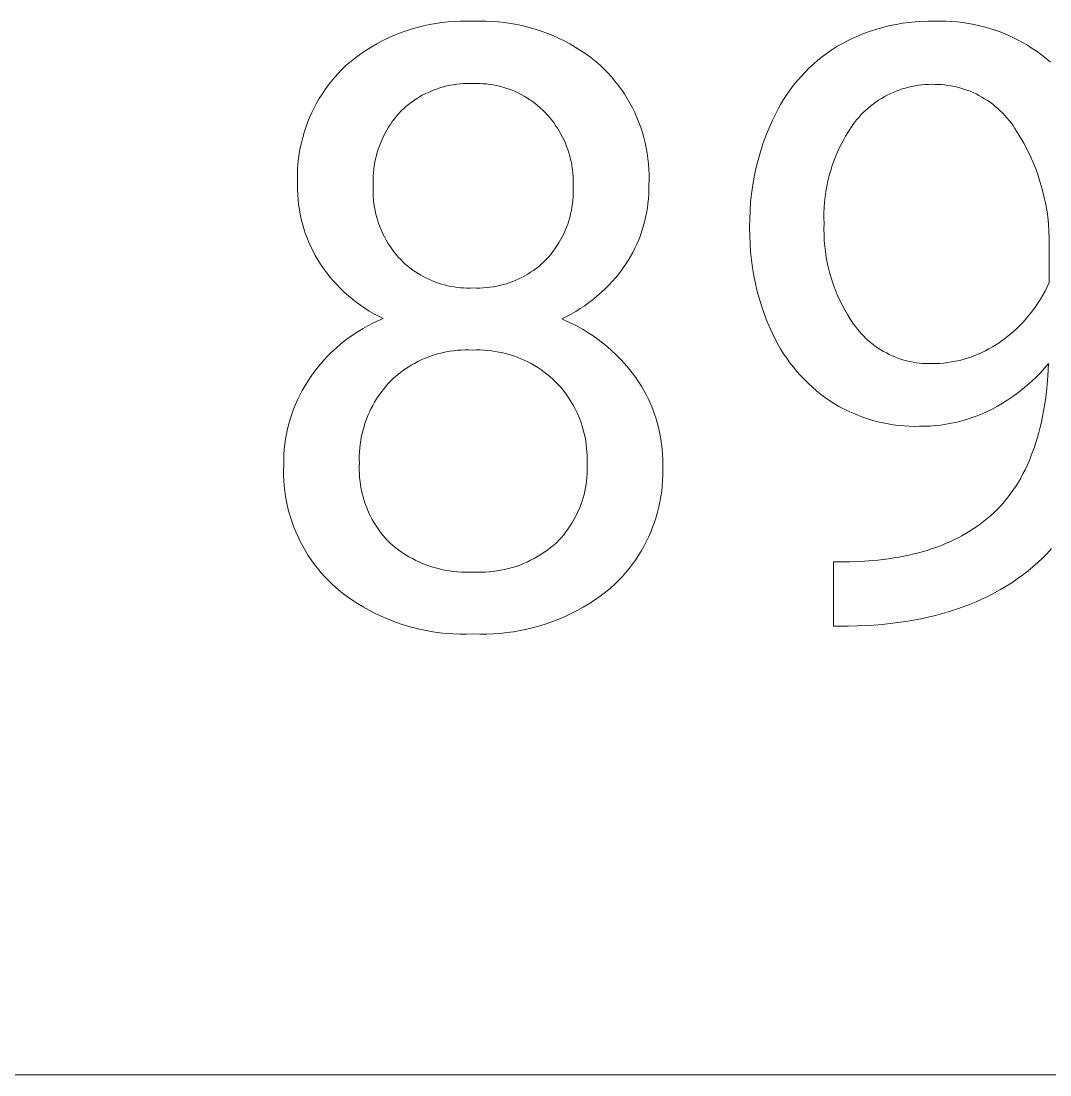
# Model space of a CAD drawing. Header units: millimetres. Extents: x -658 to 2773, y 81 to 2478.
# Drawn here: x 2194.3 to 2250.4, y 273.2 to 330.6 of the extents above; entities that cross this region are included whole.
import ezdxf

# ---------------------------------------------------------------- set-up
doc = ezdxf.new("R2010")
doc.units = ezdxf.units.MM
doc.header["$MEASUREMENT"] = 0
doc.layers.add('Domyślny', color=7, linetype='Continuous', true_color=0x000000)

msp = doc.modelspace()

# ---------------------------------------------------------------- linework, layer by layer
at = {"layer": 'Domyślny', "color": 18, "lineweight": 15, "true_color": 0x000000}
for p, q in [((2215.587, 330.16), (2215.916, 330.256)), ((2215.916, 330.256), (2216.247, 330.34)), ((2216.247, 330.34), (2216.581, 330.412)), ((2216.581, 330.412), (2216.918, 330.473)), ((2216.918, 330.473), (2217.256, 330.522)), ((2217.256, 330.522), (2217.596, 330.559)), ((2217.596, 330.559), (2217.937, 330.584)), ((2217.937, 330.584), (2218.278, 330.598)), ((2218.278, 330.598), (2218.62, 330.6)), ((2218.62, 330.6), (2218.962, 330.589)), ((2218.962, 330.589), (2219.304, 330.599)), ((2219.304, 330.599), (2219.646, 330.597)), ((2219.646, 330.597), (2219.987, 330.584)), ((2219.987, 330.584), (2220.328, 330.558)), ((2220.328, 330.558), (2220.668, 330.521)), ((2220.668, 330.521), (2221.006, 330.471)), ((2221.006, 330.471), (2221.343, 330.411)), ((2221.343, 330.411), (2221.677, 330.338)), ((2221.677, 330.338), (2222.008, 330.254)), ((2222.008, 330.254), (2222.337, 330.159)), ((2240.67, 330.071), (2241.001, 330.176)), ((2241.001, 330.176), (2241.336, 330.27)), ((2241.336, 330.27), (2241.674, 330.351)), ((2241.674, 330.351), (2242.014, 330.421)), ((2242.014, 330.421), (2242.357, 330.479)), ((2242.357, 330.479), (2242.701, 330.525)), ((2242.701, 330.525), (2243.047, 330.559)), ((2243.047, 330.559), (2243.394, 330.581)), ((2243.394, 330.581), (2243.741, 330.591)), ((2243.741, 330.591), (2244.089, 330.589)), ((2244.089, 330.589), (2244.401, 330.596)), ((2244.401, 330.596), (2244.713, 330.592)), ((2244.713, 330.592), (2245.026, 330.578)), ((2245.026, 330.578), (2245.337, 330.552)), ((2245.337, 330.552), (2245.647, 330.516)), ((2245.647, 330.516), (2245.956, 330.47)), ((2245.956, 330.47), (2246.263, 330.412)), ((2246.263, 330.412), (2246.568, 330.345)), ((2246.568, 330.345), (2246.871, 330.266)), ((2246.871, 330.266), (2247.171, 330.178)), ((2247.171, 330.178), (2247.467, 330.079)), ((2214.006, 329.517), (2214.313, 329.667)), ((2214.313, 329.667), (2214.625, 329.807)), ((2214.625, 329.807), (2214.941, 329.936)), ((2214.941, 329.936), (2215.262, 330.054)), ((2215.262, 330.054), (2215.587, 330.16)), ((2222.337, 330.159), (2222.662, 330.052)), ((2222.662, 330.052), (2222.982, 329.935)), ((2222.982, 329.935), (2223.299, 329.806)), ((2223.299, 329.806), (2223.611, 329.666)), ((2223.611, 329.666), (2223.918, 329.515)), ((2239.387, 329.539), (2239.701, 329.689)), ((2239.701, 329.689), (2240.019, 329.827)), ((2240.019, 329.827), (2240.342, 329.955)), ((2240.342, 329.955), (2240.67, 330.071)), ((2247.467, 330.079), (2247.76, 329.97)), ((2247.76, 329.97), (2248.049, 329.851)), ((2248.049, 329.851), (2248.334, 329.723)), ((2248.334, 329.723), (2248.614, 329.584)), ((2213.119, 329.002), (2213.408, 329.184)), ((2213.408, 329.184), (2213.704, 329.356)), ((2213.704, 329.356), (2214.006, 329.517)), ((2223.918, 329.515), (2224.22, 329.354)), ((2224.22, 329.354), (2224.516, 329.183)), ((2224.516, 329.183), (2224.805, 329.002)), ((2238.249, 328.854), (2238.51, 329.035)), ((2238.51, 329.035), (2238.777, 329.207)), ((2238.777, 329.207), (2239.079, 329.378)), ((2239.079, 329.378), (2239.387, 329.539)), ((2248.614, 329.584), (2248.889, 329.436)), ((2248.889, 329.436), (2249.159, 329.279)), ((2249.159, 329.279), (2249.423, 329.112)), ((2249.423, 329.112), (2249.682, 328.937)), ((2212.29, 328.399), (2212.559, 328.61)), ((2212.559, 328.61), (2212.835, 328.811)), ((2212.835, 328.811), (2213.119, 329.002)), ((2224.805, 329.002), (2225.089, 328.81)), ((2225.089, 328.81), (2225.365, 328.609)), ((2225.365, 328.609), (2225.634, 328.399)), ((2237.506, 328.258), (2237.747, 328.466)), ((2237.747, 328.466), (2237.994, 328.664)), ((2237.994, 328.664), (2238.249, 328.854)), ((2249.682, 328.937), (2249.934, 328.753)), ((2249.934, 328.753), (2250.18, 328.56)), ((2250.18, 328.56), (2250.419, 328.359)), ((2211.619, 327.768), (2211.82, 327.977)), ((2211.82, 327.977), (2212.028, 328.179)), ((2212.028, 328.179), (2212.29, 328.399)), ((2225.634, 328.399), (2225.896, 328.179)), ((2225.896, 328.179), (2226.105, 327.977)), ((2226.105, 327.977), (2226.306, 327.769)), ((2237.048, 327.819), (2237.273, 328.043)), ((2237.273, 328.043), (2237.506, 328.258)), ((2211.061, 327.101), (2211.239, 327.33)), ((2211.239, 327.33), (2211.425, 327.552)), ((2211.425, 327.552), (2211.619, 327.768)), ((2226.306, 327.769), (2226.5, 327.553)), ((2226.5, 327.553), (2226.687, 327.331)), ((2226.687, 327.331), (2226.865, 327.102)), ((2236.42, 327.104), (2236.621, 327.349)), ((2236.621, 327.349), (2236.83, 327.588)), ((2236.83, 327.588), (2237.048, 327.819)), ((2210.729, 326.626), (2210.891, 326.866)), ((2210.891, 326.866), (2211.061, 327.101)), ((2216.675, 326.788), (2216.51, 326.715)), ((2216.842, 326.855), (2216.675, 326.788)), ((2217.012, 326.916), (2216.842, 326.855)), ((2217.183, 326.972), (2217.012, 326.916)), ((2217.356, 327.021), (2217.183, 326.972)), ((2217.531, 327.065), (2217.356, 327.021)), ((2217.707, 327.103), (2217.531, 327.065)), ((2217.885, 327.134), (2217.707, 327.103)), ((2218.063, 327.16), (2217.885, 327.134)), ((2218.242, 327.18), (2218.063, 327.16)), ((2218.422, 327.193), (2218.242, 327.18)), ((2218.602, 327.2), (2218.422, 327.193)), ((2218.782, 327.201), (2218.602, 327.2)), ((2218.962, 327.197), (2218.782, 327.201)), ((2219.143, 327.2), (2218.962, 327.197)), ((2219.323, 327.197), (2219.143, 327.2)), ((2219.503, 327.187), (2219.323, 327.197)), ((2219.683, 327.172), (2219.503, 327.187)), ((2219.862, 327.15), (2219.683, 327.172)), ((2220.041, 327.122), (2219.862, 327.15)), ((2220.218, 327.088), (2220.041, 327.122)), ((2220.394, 327.048), (2220.218, 327.088)), ((2220.568, 327.001), (2220.394, 327.048)), ((2220.741, 326.949), (2220.568, 327.001)), ((2220.912, 326.891), (2220.741, 326.949)), ((2221.081, 326.826), (2220.912, 326.891)), ((2221.247, 326.756), (2221.081, 326.826)), ((2221.411, 326.681), (2221.247, 326.756)), ((2226.865, 327.102), (2227.036, 326.868)), ((2227.036, 326.868), (2227.198, 326.627)), ((2236.045, 326.592), (2236.228, 326.851)), ((2236.228, 326.851), (2236.42, 327.104)), ((2242.003, 326.78), (2241.837, 326.711)), ((2242.171, 326.843), (2242.003, 326.78)), ((2242.342, 326.901), (2242.171, 326.843)), ((2242.514, 326.953), (2242.342, 326.901)), ((2242.687, 326.998), (2242.514, 326.953)), ((2242.862, 327.038), (2242.687, 326.998)), ((2243.039, 327.072), (2242.862, 327.038)), ((2243.216, 327.101), (2243.039, 327.072)), ((2243.394, 327.123), (2243.216, 327.101)), ((2243.573, 327.139), (2243.394, 327.123)), ((2243.752, 327.149), (2243.573, 327.139)), ((2243.932, 327.153), (2243.752, 327.149)), ((2244.111, 327.151), (2243.932, 327.153)), ((2244.29, 327.147), (2244.111, 327.151)), ((2244.469, 327.137), (2244.29, 327.147)), ((2244.647, 327.12), (2244.469, 327.137)), ((2244.824, 327.098), (2244.647, 327.12)), ((2245.001, 327.07), (2244.824, 327.098)), ((2245.176, 327.035), (2245.001, 327.07)), ((2245.35, 326.995), (2245.176, 327.035)), ((2245.523, 326.948), (2245.35, 326.995)), ((2245.694, 326.896), (2245.523, 326.948)), ((2245.863, 326.838), (2245.694, 326.896)), ((2246.03, 326.774), (2245.863, 326.838)), ((2246.195, 326.704), (2246.03, 326.774)), ((2210.43, 326.128), (2210.575, 326.38)), ((2210.575, 326.38), (2210.729, 326.626)), ((2215.581, 326.166), (2215.438, 326.057)), ((2215.728, 326.271), (2215.581, 326.166)), ((2215.878, 326.37), (2215.728, 326.271)), ((2216.032, 326.465), (2215.878, 326.37)), ((2216.188, 326.554), (2216.032, 326.465)), ((2216.348, 326.637), (2216.188, 326.554)), ((2216.51, 326.715), (2216.348, 326.637)), ((2221.572, 326.599), (2221.411, 326.681)), ((2221.73, 326.512), (2221.572, 326.599)), ((2221.885, 326.42), (2221.73, 326.512)), ((2222.037, 326.322), (2221.885, 326.42)), ((2222.186, 326.219), (2222.037, 326.322)), ((2222.33, 326.111), (2222.186, 326.219)), ((2227.198, 326.627), (2227.352, 326.381)), ((2227.352, 326.381), (2227.497, 326.13)), ((2235.706, 326.055), (2235.871, 326.326)), ((2235.871, 326.326), (2236.045, 326.592)), ((2240.899, 326.185), (2240.754, 326.08)), ((2241.048, 326.286), (2240.899, 326.185)), ((2241.2, 326.382), (2241.048, 326.286)), ((2241.355, 326.472), (2241.2, 326.382)), ((2241.513, 326.557), (2241.355, 326.472)), ((2241.674, 326.637), (2241.513, 326.557)), ((2241.837, 326.711), (2241.674, 326.637)), ((2246.357, 326.629), (2246.195, 326.704)), ((2246.517, 326.549), (2246.357, 326.629)), ((2246.674, 326.462), (2246.517, 326.549)), ((2246.827, 326.371), (2246.674, 326.462)), ((2246.978, 326.274), (2246.827, 326.371)), ((2247.125, 326.173), (2246.978, 326.274)), ((2247.269, 326.066), (2247.125, 326.173)), ((2210.049, 325.347), (2210.167, 325.612)), ((2210.167, 325.612), (2210.294, 325.872)), ((2210.294, 325.872), (2210.43, 326.128)), ((2215.032, 325.7), (2214.906, 325.562)), ((2215.164, 325.824), (2215.032, 325.7)), ((2215.299, 325.942), (2215.164, 325.824)), ((2215.438, 326.057), (2215.299, 325.942)), ((2222.471, 325.999), (2222.33, 326.111)), ((2222.608, 325.881), (2222.471, 325.999)), ((2222.741, 325.758), (2222.608, 325.881)), ((2222.869, 325.631), (2222.741, 325.758)), ((2222.995, 325.496), (2222.869, 325.631)), ((2227.497, 326.13), (2227.634, 325.874)), ((2227.634, 325.874), (2227.761, 325.613)), ((2227.761, 325.613), (2227.879, 325.349)), ((2235.405, 325.496), (2235.551, 325.778)), ((2235.551, 325.778), (2235.706, 326.055)), ((2240.211, 325.61), (2240.086, 325.482)), ((2240.341, 325.734), (2240.211, 325.61)), ((2240.474, 325.854), (2240.341, 325.734)), ((2240.612, 325.969), (2240.474, 325.854)), ((2240.754, 326.08), (2240.612, 325.969)), ((2247.408, 325.954), (2247.269, 326.066)), ((2247.544, 325.838), (2247.408, 325.954)), ((2247.676, 325.717), (2247.544, 325.838)), ((2247.804, 325.592), (2247.676, 325.717)), ((2247.927, 325.462), (2247.804, 325.592)), ((2209.84, 324.806), (2209.94, 325.078)), ((2209.94, 325.078), (2210.049, 325.347)), ((2214.555, 325.124), (2214.448, 324.97)), ((2214.667, 325.274), (2214.555, 325.124)), ((2214.784, 325.42), (2214.667, 325.274)), ((2214.906, 325.562), (2214.784, 325.42)), ((2223.117, 325.357), (2222.995, 325.496)), ((2223.234, 325.214), (2223.117, 325.357)), ((2223.346, 325.067), (2223.234, 325.214)), ((2223.453, 324.916), (2223.346, 325.067)), ((2227.879, 325.349), (2227.988, 325.08)), ((2227.988, 325.08), (2228.088, 324.807)), ((2235.082, 324.783), (2235.269, 325.209)), ((2235.269, 325.209), (2235.405, 325.496)), ((2239.736, 325.072), (2239.567, 324.832)), ((2239.848, 325.212), (2239.736, 325.072)), ((2239.964, 325.349), (2239.848, 325.212)), ((2240.086, 325.482), (2239.964, 325.349)), ((2248.045, 325.329), (2247.927, 325.462)), ((2248.16, 325.191), (2248.045, 325.329)), ((2248.269, 325.049), (2248.16, 325.191)), ((2248.373, 324.904), (2248.269, 325.049)), ((2209.67, 324.252), (2209.75, 324.53)), ((2209.75, 324.53), (2209.84, 324.806)), ((2214.159, 324.488), (2214.074, 324.321)), ((2214.25, 324.652), (2214.159, 324.488)), ((2214.346, 324.813), (2214.25, 324.652)), ((2214.448, 324.97), (2214.346, 324.813)), ((2223.555, 324.762), (2223.453, 324.916)), ((2223.652, 324.605), (2223.555, 324.762)), ((2223.743, 324.444), (2223.652, 324.605)), ((2223.829, 324.28), (2223.743, 324.444)), ((2228.088, 324.807), (2228.178, 324.532)), ((2228.178, 324.532), (2228.258, 324.253)), ((2234.909, 324.351), (2235.082, 324.783)), ((2239.407, 324.587), (2239.255, 324.337)), ((2239.567, 324.832), (2239.407, 324.587)), ((2248.472, 324.755), (2248.373, 324.904)), ((2248.567, 324.603), (2248.472, 324.755)), ((2248.77, 324.275), (2248.567, 324.603)), ((2209.538, 323.687), (2209.599, 323.971)), ((2209.599, 323.971), (2209.67, 324.252)), ((2213.92, 323.98), (2213.852, 323.805)), ((2213.994, 324.152), (2213.92, 323.98)), ((2214.074, 324.321), (2213.994, 324.152)), ((2223.909, 324.114), (2223.829, 324.28)), ((2223.984, 323.945), (2223.909, 324.114)), ((2224.053, 323.773), (2223.984, 323.945)), ((2228.258, 324.253), (2228.329, 323.971)), ((2228.329, 323.971), (2228.389, 323.688)), ((2234.608, 323.47), (2234.75, 323.913)), ((2234.75, 323.913), (2234.909, 324.351)), ((2239.111, 324.081), (2238.976, 323.821)), ((2239.255, 324.337), (2239.111, 324.081)), ((2248.961, 323.94), (2248.77, 324.275)), ((2249.142, 323.599), (2248.961, 323.94)), ((2209.445, 323.115), (2209.487, 323.402)), ((2209.487, 323.402), (2209.538, 323.687)), ((2213.734, 323.45), (2213.684, 323.269)), ((2213.79, 323.629), (2213.734, 323.45)), ((2213.852, 323.805), (2213.79, 323.629)), ((2224.116, 323.599), (2224.053, 323.773)), ((2224.173, 323.423), (2224.116, 323.599)), ((2224.224, 323.246), (2224.173, 323.423)), ((2228.389, 323.688), (2228.44, 323.402)), ((2228.44, 323.402), (2228.481, 323.115)), ((2234.48, 323.022), (2234.608, 323.47)), ((2238.733, 323.288), (2238.625, 323.015)), ((2238.85, 323.556), (2238.733, 323.288)), ((2238.976, 323.821), (2238.85, 323.556)), ((2249.31, 323.252), (2249.142, 323.599)), ((2209.393, 322.537), (2209.414, 322.826)), ((2209.414, 322.826), (2209.445, 323.115)), ((2213.571, 322.719), (2213.545, 322.534)), ((2213.602, 322.904), (2213.571, 322.719)), ((2213.64, 323.087), (2213.602, 322.904)), ((2213.684, 323.269), (2213.64, 323.087)), ((2224.27, 323.067), (2224.224, 323.246)), ((2224.309, 322.886), (2224.27, 323.067)), ((2224.342, 322.704), (2224.309, 322.886)), ((2228.481, 323.115), (2228.512, 322.827)), ((2228.512, 322.827), (2228.533, 322.537)), ((2234.368, 322.57), (2234.48, 323.022)), ((2238.527, 322.739), (2238.438, 322.46)), ((2238.625, 323.015), (2238.527, 322.739)), ((2249.466, 322.899), (2249.31, 323.252)), ((2249.61, 322.541), (2249.466, 322.899)), ((2209.38, 321.957), (2209.382, 322.247)), ((2209.382, 322.247), (2209.393, 322.537)), ((2213.513, 322.161), (2213.507, 321.973)), ((2213.526, 322.347), (2213.513, 322.161)), ((2213.545, 322.534), (2213.526, 322.347)), ((2224.369, 322.521), (2224.342, 322.704)), ((2224.39, 322.338), (2224.369, 322.521)), ((2224.405, 322.153), (2224.39, 322.338)), ((2224.413, 321.969), (2224.405, 322.153)), ((2228.533, 322.537), (2228.544, 322.247)), ((2228.544, 322.247), (2228.545, 321.957)), ((2234.271, 322.115), (2234.368, 322.57)), ((2238.358, 322.178), (2238.288, 321.894)), ((2238.438, 322.46), (2238.358, 322.178)), ((2249.742, 322.178), (2249.61, 322.541)), ((2249.861, 321.811), (2249.742, 322.178)), ((2209.389, 321.667), (2209.38, 321.957)), ((2209.39, 321.4), (2209.389, 321.667)), ((2213.507, 321.973), (2213.507, 321.786)), ((2213.507, 321.786), (2213.513, 321.599)), ((2213.513, 321.599), (2213.508, 321.408)), ((2224.411, 321.599), (2224.415, 321.784)), ((2224.416, 321.409), (2224.411, 321.599)), ((2224.415, 321.784), (2224.413, 321.969)), ((2228.545, 321.957), (2228.535, 321.667)), ((2228.535, 321.667), (2228.535, 321.413)), ((2234.125, 321.195), (2234.19, 321.656)), ((2234.19, 321.656), (2234.271, 322.115)), ((2238.228, 321.607), (2238.177, 321.318)), ((2238.288, 321.894), (2238.228, 321.607)), ((2249.967, 321.44), (2249.861, 321.811)), ((2209.401, 321.133), (2209.39, 321.4)), ((2209.421, 320.866), (2209.401, 321.133)), ((2213.508, 321.408), (2213.51, 321.218)), ((2213.51, 321.218), (2213.518, 321.027)), ((2213.518, 321.027), (2213.533, 320.837)), ((2224.393, 320.839), (2224.407, 321.028)), ((2224.407, 321.028), (2224.415, 321.219)), ((2224.415, 321.219), (2224.416, 321.409)), ((2228.526, 321.159), (2228.509, 320.905)), ((2228.535, 321.413), (2228.526, 321.159)), ((2234.076, 320.732), (2234.125, 321.195)), ((2238.136, 321.028), (2238.105, 320.737)), ((2238.177, 321.318), (2238.136, 321.028)), ((2250.06, 321.066), (2249.967, 321.44)), ((2250.141, 320.688), (2250.06, 321.066)), ((2209.449, 320.6), (2209.421, 320.866)), ((2209.488, 320.335), (2209.449, 320.6)), ((2213.533, 320.837), (2213.555, 320.648)), ((2213.555, 320.648), (2213.583, 320.459)), ((2213.583, 320.459), (2213.618, 320.272)), ((2224.31, 320.274), (2224.344, 320.461)), ((2224.344, 320.461), (2224.372, 320.65)), ((2224.372, 320.65), (2224.393, 320.839)), ((2228.483, 320.652), (2228.449, 320.4)), ((2228.509, 320.905), (2228.483, 320.652)), ((2234.043, 320.268), (2234.076, 320.732)), ((2238.084, 320.444), (2238.072, 320.151)), ((2238.105, 320.737), (2238.084, 320.444)), ((2250.209, 320.308), (2250.141, 320.688)), ((2209.535, 320.072), (2209.488, 320.335)), ((2209.591, 319.81), (2209.535, 320.072)), ((2213.618, 320.272), (2213.66, 320.085)), ((2213.66, 320.085), (2213.707, 319.901)), ((2213.707, 319.901), (2213.762, 319.718)), ((2224.169, 319.721), (2224.222, 319.904)), ((2224.222, 319.904), (2224.269, 320.088)), ((2224.269, 320.088), (2224.31, 320.274)), ((2228.356, 319.899), (2228.296, 319.652)), ((2228.407, 320.149), (2228.356, 319.899)), ((2228.449, 320.4), (2228.407, 320.149)), ((2234.026, 319.803), (2234.043, 320.268)), ((2238.072, 320.151), (2238.071, 319.858)), ((2238.071, 319.858), (2238.08, 319.566)), ((2250.263, 319.926), (2250.209, 320.308)), ((2250.304, 319.543), (2250.263, 319.926)), ((2209.657, 319.551), (2209.591, 319.81)), ((2209.731, 319.294), (2209.657, 319.551)), ((2209.814, 319.039), (2209.731, 319.294)), ((2213.762, 319.718), (2213.822, 319.537)), ((2213.822, 319.537), (2213.889, 319.359)), ((2213.889, 319.359), (2213.962, 319.183)), ((2223.972, 319.186), (2224.044, 319.362)), ((2224.044, 319.362), (2224.11, 319.541)), ((2224.11, 319.541), (2224.169, 319.721)), ((2228.229, 319.407), (2228.153, 319.164)), ((2228.296, 319.652), (2228.229, 319.407)), ((2234.024, 319.337), (2234.026, 319.803)), ((2234.026, 318.9), (2234.024, 319.337)), ((2238.08, 319.566), (2238.073, 319.26)), ((2250.333, 319.158), (2250.304, 319.543)), ((2209.906, 318.788), (2209.814, 319.039)), ((2210.007, 318.54), (2209.906, 318.788)), ((2213.962, 319.183), (2214.041, 319.009)), ((2214.041, 319.009), (2214.126, 318.838)), ((2214.126, 318.838), (2214.217, 318.671)), ((2223.72, 318.674), (2223.81, 318.842)), ((2223.81, 318.842), (2223.894, 319.013)), ((2223.894, 319.013), (2223.972, 319.186)), ((2228.07, 318.923), (2227.978, 318.686)), ((2228.153, 319.164), (2228.07, 318.923)), ((2234.043, 318.463), (2234.026, 318.9)), ((2238.073, 319.26), (2238.076, 318.954)), ((2238.076, 318.954), (2238.09, 318.649)), ((2250.347, 318.772), (2250.333, 319.158)), ((2250.349, 318.386), (2250.347, 318.772)), ((2210.116, 318.296), (2210.007, 318.54)), ((2210.233, 318.056), (2210.116, 318.296)), ((2214.217, 318.671), (2214.314, 318.507)), ((2214.314, 318.507), (2214.417, 318.346)), ((2214.417, 318.346), (2214.525, 318.189)), ((2214.525, 318.189), (2214.638, 318.035)), ((2223.305, 318.037), (2223.417, 318.191)), ((2223.417, 318.191), (2223.523, 318.349)), ((2223.523, 318.349), (2223.625, 318.51)), ((2223.625, 318.51), (2223.72, 318.674)), ((2227.771, 318.221), (2227.656, 317.994)), ((2227.879, 318.452), (2227.771, 318.221)), ((2227.978, 318.686), (2227.879, 318.452)), ((2234.074, 318.026), (2234.043, 318.463)), ((2238.09, 318.649), (2238.114, 318.344)), ((2238.114, 318.344), (2238.149, 318.041)), ((2250.337, 318), (2250.349, 318.386)), ((2210.359, 317.819), (2210.233, 318.056)), ((2210.493, 317.588), (2210.359, 317.819)), ((2210.634, 317.361), (2210.493, 317.588)), ((2214.638, 318.035), (2214.757, 317.886)), ((2214.757, 317.886), (2214.881, 317.741)), ((2214.881, 317.741), (2215.01, 317.601)), ((2215.01, 317.601), (2215.134, 317.478)), ((2222.806, 317.473), (2222.938, 317.601)), ((2222.938, 317.601), (2223.065, 317.742)), ((2223.065, 317.742), (2223.187, 317.888)), ((2223.187, 317.888), (2223.305, 318.037)), ((2227.404, 317.552), (2227.267, 317.338)), ((2227.534, 317.771), (2227.404, 317.552)), ((2227.656, 317.994), (2227.534, 317.771)), ((2234.119, 317.591), (2234.074, 318.026)), ((2234.178, 317.158), (2234.119, 317.591)), ((2238.149, 318.041), (2238.194, 317.739)), ((2238.194, 317.739), (2238.25, 317.438)), ((2250.337, 316.355), (2250.337, 318)), ((2210.797, 317.125), (2210.634, 317.361)), ((2210.967, 316.895), (2210.797, 317.125)), ((2215.134, 317.478), (2215.263, 317.36)), ((2215.263, 317.36), (2215.396, 317.247)), ((2215.396, 317.247), (2215.533, 317.138)), ((2215.533, 317.138), (2215.673, 317.033)), ((2215.673, 317.033), (2215.816, 316.933)), ((2222.087, 316.91), (2222.239, 317.013)), ((2222.239, 317.013), (2222.386, 317.12)), ((2222.386, 317.12), (2222.53, 317.233)), ((2222.53, 317.233), (2222.67, 317.351)), ((2222.67, 317.351), (2222.806, 317.473)), ((2227.1, 317.102), (2226.924, 316.871)), ((2227.267, 317.338), (2227.1, 317.102)), ((2234.252, 316.727), (2234.178, 317.158)), ((2238.25, 317.438), (2238.316, 317.14)), ((2238.316, 317.14), (2238.392, 316.844)), ((2211.145, 316.671), (2210.967, 316.895)), ((2211.331, 316.453), (2211.145, 316.671)), ((2211.523, 316.241), (2211.331, 316.453)), ((2215.816, 316.933), (2215.963, 316.838)), ((2215.963, 316.838), (2216.113, 316.749)), ((2216.113, 316.749), (2216.266, 316.664)), ((2216.266, 316.664), (2216.422, 316.584)), ((2216.422, 316.584), (2216.58, 316.51)), ((2216.58, 316.51), (2216.74, 316.441)), ((2216.74, 316.441), (2216.903, 316.377)), ((2220.941, 316.347), (2221.113, 316.41)), ((2221.113, 316.41), (2221.282, 316.479)), ((2221.282, 316.479), (2221.449, 316.554)), ((2221.449, 316.554), (2221.613, 316.635)), ((2221.613, 316.635), (2221.774, 316.721)), ((2221.774, 316.721), (2221.932, 316.813)), ((2221.932, 316.813), (2222.087, 316.91)), ((2226.552, 316.428), (2226.354, 316.216)), ((2226.742, 316.647), (2226.552, 316.428)), ((2226.924, 316.871), (2226.742, 316.647)), ((2234.339, 316.298), (2234.252, 316.727)), ((2238.392, 316.844), (2238.479, 316.551)), ((2238.479, 316.551), (2238.575, 316.261)), ((2211.723, 316.036), (2211.523, 316.241)), ((2211.929, 315.837), (2211.723, 316.036)), ((2212.142, 315.646), (2211.929, 315.837)), ((2216.903, 316.377), (2217.068, 316.319)), ((2217.068, 316.319), (2217.235, 316.267)), ((2217.235, 316.267), (2217.403, 316.22)), ((2217.403, 316.22), (2217.573, 316.179)), ((2217.573, 316.179), (2217.744, 316.144)), ((2217.744, 316.144), (2217.917, 316.114)), ((2217.917, 316.114), (2218.09, 316.09)), ((2218.09, 316.09), (2218.264, 316.072)), ((2218.264, 316.072), (2218.438, 316.06)), ((2218.438, 316.06), (2218.613, 316.053)), ((2218.613, 316.053), (2218.787, 316.053)), ((2218.787, 316.053), (2218.962, 316.058)), ((2218.962, 316.058), (2219.145, 316.053)), ((2219.145, 316.053), (2219.328, 316.054)), ((2219.328, 316.054), (2219.511, 316.062)), ((2219.511, 316.062), (2219.693, 316.075)), ((2219.693, 316.075), (2219.875, 316.096)), ((2219.875, 316.096), (2220.056, 316.122)), ((2220.056, 316.122), (2220.236, 316.155)), ((2220.236, 316.155), (2220.414, 316.193)), ((2220.414, 316.193), (2220.592, 316.238)), ((2220.592, 316.238), (2220.767, 316.29)), ((2220.767, 316.29), (2220.941, 316.347)), ((2226.15, 316.011), (2225.94, 315.813)), ((2226.354, 316.216), (2226.15, 316.011)), ((2234.441, 315.873), (2234.339, 316.298)), ((2234.557, 315.451), (2234.441, 315.873)), ((2238.575, 316.261), (2238.681, 315.974)), ((2238.681, 315.974), (2238.797, 315.691)), ((2249.995, 315.667), (2250.117, 315.892)), ((2250.117, 315.892), (2250.231, 316.122)), ((2250.231, 316.122), (2250.337, 316.355)), ((2212.361, 315.462), (2212.142, 315.646)), ((2212.587, 315.285), (2212.361, 315.462)), ((2212.818, 315.116), (2212.587, 315.285)), ((2225.27, 315.26), (2225.035, 315.091)), ((2225.499, 315.437), (2225.27, 315.26)), ((2225.722, 315.621), (2225.499, 315.437)), ((2225.94, 315.813), (2225.722, 315.621)), ((2234.686, 315.033), (2234.557, 315.451)), ((2238.797, 315.691), (2238.923, 315.413)), ((2238.923, 315.413), (2239.058, 315.139)), ((2249.729, 315.228), (2249.866, 315.445)), ((2249.866, 315.445), (2249.995, 315.667)), ((2213.054, 314.954), (2212.818, 315.116)), ((2213.296, 314.801), (2213.054, 314.954)), ((2213.543, 314.656), (2213.296, 314.801)), ((2224.548, 314.777), (2224.298, 314.632)), ((2224.794, 314.93), (2224.548, 314.777)), ((2225.035, 315.091), (2224.794, 314.93)), ((2234.829, 314.62), (2234.686, 315.033)), ((2239.058, 315.139), (2239.203, 314.869)), ((2239.203, 314.869), (2239.356, 314.605)), ((2249.277, 314.607), (2249.435, 314.809)), ((2249.435, 314.809), (2249.586, 315.016)), ((2249.586, 315.016), (2249.729, 315.228)), ((2213.225, 314), (2213.496, 314.14)), ((2213.496, 314.14), (2213.771, 314.27)), ((2213.794, 314.519), (2213.543, 314.656)), ((2213.771, 314.27), (2214.05, 314.391)), ((2214.05, 314.391), (2213.794, 314.519)), ((2224.043, 314.496), (2223.783, 314.368)), ((2223.783, 314.368), (2224.082, 314.239)), ((2224.298, 314.632), (2224.043, 314.496)), ((2224.082, 314.239), (2224.376, 314.099)), ((2224.376, 314.099), (2224.665, 313.95)), ((2234.985, 314.211), (2234.829, 314.62)), ((2235.155, 313.808), (2234.985, 314.211)), ((2239.356, 314.605), (2239.519, 314.347)), ((2239.519, 314.347), (2239.69, 314.094)), ((2239.69, 314.094), (2239.791, 313.954)), ((2248.764, 314.034), (2248.941, 314.219)), ((2248.941, 314.219), (2249.112, 314.41)), ((2249.112, 314.41), (2249.277, 314.607)), ((2212.195, 313.353), (2212.444, 313.528)), ((2212.444, 313.528), (2212.699, 313.694)), ((2212.699, 313.694), (2212.96, 313.852)), ((2212.96, 313.852), (2213.225, 314)), ((2224.665, 313.95), (2224.949, 313.79)), ((2224.949, 313.79), (2225.227, 313.621)), ((2225.227, 313.621), (2225.498, 313.442)), ((2235.281, 313.533), (2235.155, 313.808)), ((2235.416, 313.262), (2235.281, 313.533)), ((2239.791, 313.954), (2239.896, 313.818)), ((2239.896, 313.818), (2240.005, 313.686)), ((2240.005, 313.686), (2240.119, 313.558)), ((2240.119, 313.558), (2240.237, 313.434)), ((2248.196, 313.515), (2248.391, 313.682)), ((2248.391, 313.682), (2248.581, 313.855)), ((2248.581, 313.855), (2248.764, 314.034)), ((2211.486, 312.779), (2211.716, 312.978)), ((2211.716, 312.978), (2211.953, 313.17)), ((2211.953, 313.17), (2212.195, 313.353)), ((2225.498, 313.442), (2225.764, 313.254)), ((2225.764, 313.254), (2226.023, 313.057)), ((2226.023, 313.057), (2226.274, 312.851)), ((2235.559, 312.995), (2235.416, 313.262)), ((2235.712, 312.734), (2235.559, 312.995)), ((2240.237, 313.434), (2240.36, 313.313)), ((2240.36, 313.313), (2240.486, 313.197)), ((2240.486, 313.197), (2240.617, 313.086)), ((2240.617, 313.086), (2240.751, 312.979)), ((2240.751, 312.979), (2240.889, 312.876)), ((2247.25, 312.843), (2247.434, 312.957)), ((2247.434, 312.957), (2247.614, 313.077)), ((2247.614, 313.077), (2247.79, 313.203)), ((2247.79, 313.203), (2247.996, 313.355)), ((2247.996, 313.355), (2248.196, 313.515)), ((2211.048, 312.357), (2211.263, 312.572)), ((2211.263, 312.572), (2211.486, 312.779)), ((2216.893, 312.425), (2216.698, 312.362)), ((2217.09, 312.481), (2216.893, 312.425)), ((2217.289, 312.531), (2217.09, 312.481)), ((2217.489, 312.573), (2217.289, 312.531)), ((2217.691, 312.609), (2217.489, 312.573)), ((2217.894, 312.638), (2217.691, 312.609)), ((2218.098, 312.66), (2217.894, 312.638)), ((2218.302, 312.675), (2218.098, 312.66)), ((2218.507, 312.682), (2218.302, 312.675)), ((2218.712, 312.683), (2218.507, 312.682)), ((2218.916, 312.677), (2218.712, 312.683)), ((2219.124, 312.682), (2218.916, 312.677)), ((2219.332, 312.68), (2219.124, 312.682)), ((2219.54, 312.671), (2219.332, 312.68)), ((2219.747, 312.655), (2219.54, 312.671)), ((2219.953, 312.632), (2219.747, 312.655)), ((2220.159, 312.603), (2219.953, 312.632)), ((2220.363, 312.566), (2220.159, 312.603)), ((2220.567, 312.522), (2220.363, 312.566)), ((2220.768, 312.472), (2220.567, 312.522)), ((2220.968, 312.415), (2220.768, 312.472)), ((2221.166, 312.351), (2220.968, 312.415)), ((2226.274, 312.851), (2226.519, 312.636)), ((2226.519, 312.636), (2226.756, 312.413)), ((2226.756, 312.413), (2226.985, 312.181)), ((2235.873, 312.477), (2235.712, 312.734)), ((2236.042, 312.226), (2235.873, 312.477)), ((2240.889, 312.876), (2241.03, 312.779)), ((2241.03, 312.779), (2241.174, 312.686)), ((2241.174, 312.686), (2241.322, 312.598)), ((2241.322, 312.598), (2241.472, 312.515)), ((2241.472, 312.515), (2241.625, 312.438)), ((2241.625, 312.438), (2241.781, 312.365)), ((2246.278, 312.369), (2246.479, 312.451)), ((2246.479, 312.451), (2246.676, 312.539)), ((2246.676, 312.539), (2246.871, 312.634)), ((2246.871, 312.634), (2247.062, 312.735)), ((2247.062, 312.735), (2247.25, 312.843)), ((2210.446, 311.671), (2210.639, 311.906)), ((2210.639, 311.906), (2210.84, 312.135)), ((2210.84, 312.135), (2211.048, 312.357)), ((2215.584, 311.847), (2215.41, 311.74)), ((2215.762, 311.949), (2215.584, 311.847)), ((2215.943, 312.044), (2215.762, 311.949)), ((2216.128, 312.133), (2215.943, 312.044)), ((2216.315, 312.216), (2216.128, 312.133)), ((2216.505, 312.292), (2216.315, 312.216)), ((2216.698, 312.362), (2216.505, 312.292)), ((2221.361, 312.28), (2221.166, 312.351)), ((2221.554, 312.203), (2221.361, 312.28)), ((2221.744, 312.119), (2221.554, 312.203)), ((2221.932, 312.029), (2221.744, 312.119)), ((2222.116, 311.933), (2221.932, 312.029)), ((2222.297, 311.831), (2222.116, 311.933)), ((2222.474, 311.722), (2222.297, 311.831)), ((2226.985, 312.181), (2227.205, 311.942)), ((2227.205, 311.942), (2227.417, 311.695)), ((2236.22, 311.981), (2236.042, 312.226)), ((2236.405, 311.742), (2236.22, 311.981)), ((2241.781, 312.365), (2241.939, 312.298)), ((2241.939, 312.298), (2242.099, 312.237)), ((2242.099, 312.237), (2242.261, 312.181)), ((2242.261, 312.181), (2242.425, 312.13)), ((2242.425, 312.13), (2242.591, 312.086)), ((2242.591, 312.086), (2242.758, 312.046)), ((2242.758, 312.046), (2242.926, 312.013)), ((2242.926, 312.013), (2243.096, 311.985)), ((2243.096, 311.985), (2243.266, 311.963)), ((2243.266, 311.963), (2243.437, 311.947)), ((2243.437, 311.947), (2243.608, 311.937)), ((2243.608, 311.937), (2243.78, 311.933)), ((2243.78, 311.933), (2243.951, 311.934)), ((2243.951, 311.934), (2244.168, 311.938)), ((2244.168, 311.938), (2244.384, 311.949)), ((2244.384, 311.949), (2244.6, 311.967)), ((2244.6, 311.967), (2244.815, 311.993)), ((2244.815, 311.993), (2245.028, 312.025)), ((2245.028, 312.025), (2245.241, 312.065)), ((2245.241, 312.065), (2245.452, 312.112)), ((2245.452, 312.112), (2245.662, 312.166)), ((2245.662, 312.166), (2245.87, 312.227)), ((2245.87, 312.227), (2246.075, 312.294)), ((2246.075, 312.294), (2246.278, 312.369)), ((2250.314, 311.934), (2250.097, 311.684)), ((2250.275, 311.252), (2250.314, 311.934)), ((2210.086, 311.181), (2210.262, 311.429)), ((2210.262, 311.429), (2210.446, 311.671)), ((2214.752, 311.252), (2214.599, 311.116)), ((2214.91, 311.382), (2214.752, 311.252)), ((2215.072, 311.507), (2214.91, 311.382)), ((2215.239, 311.626), (2215.072, 311.507)), ((2215.41, 311.74), (2215.239, 311.626)), ((2222.647, 311.608), (2222.474, 311.722)), ((2222.817, 311.488), (2222.647, 311.608)), ((2222.982, 311.362), (2222.817, 311.488)), ((2223.143, 311.231), (2222.982, 311.362)), ((2223.3, 311.094), (2223.143, 311.231)), ((2227.417, 311.695), (2227.621, 311.441)), ((2227.621, 311.441), (2227.816, 311.181)), ((2236.599, 311.509), (2236.405, 311.742)), ((2236.8, 311.283), (2236.599, 311.509)), ((2237.008, 311.063), (2236.8, 311.283)), ((2249.872, 311.44), (2249.639, 311.204)), ((2250.097, 311.684), (2249.872, 311.44)), ((2250.215, 310.593), (2250.275, 311.252)), ((2209.646, 310.464), (2209.784, 310.708)), ((2209.784, 310.708), (2209.931, 310.947)), ((2209.931, 310.947), (2210.086, 311.181)), ((2214.176, 310.671), (2214.047, 310.512)), ((2214.31, 310.825), (2214.176, 310.671)), ((2214.45, 310.975), (2214.31, 310.825)), ((2214.599, 311.116), (2214.45, 310.975)), ((2223.452, 310.952), (2223.3, 311.094)), ((2223.592, 310.804), (2223.452, 310.952)), ((2223.728, 310.652), (2223.592, 310.804)), ((2223.858, 310.494), (2223.728, 310.652)), ((2227.816, 311.181), (2227.974, 310.948)), ((2227.974, 310.948), (2228.123, 310.71)), ((2228.123, 310.71), (2228.265, 310.468)), ((2237.223, 310.851), (2237.008, 311.063)), ((2237.446, 310.646), (2237.223, 310.851)), ((2249.149, 310.755), (2248.894, 310.543)), ((2249.398, 310.976), (2249.149, 310.755)), ((2249.639, 311.204), (2249.398, 310.976)), ((2209.394, 309.963), (2209.515, 310.216)), ((2209.515, 310.216), (2209.646, 310.464)), ((2213.805, 310.182), (2213.693, 310.011)), ((2213.923, 310.349), (2213.805, 310.182)), ((2214.047, 310.512), (2213.923, 310.349)), ((2223.983, 310.333), (2223.858, 310.494)), ((2224.102, 310.167), (2223.983, 310.333)), ((2224.216, 309.998), (2224.102, 310.167)), ((2228.265, 310.468), (2228.398, 310.22)), ((2228.398, 310.22), (2228.522, 309.968)), ((2237.675, 310.448), (2237.446, 310.646)), ((2237.91, 310.258), (2237.675, 310.448)), ((2238.152, 310.075), (2237.91, 310.258)), ((2238.4, 309.901), (2238.152, 310.075)), ((2248.364, 310.145), (2248.089, 309.959)), ((2248.632, 310.34), (2248.364, 310.145)), ((2248.894, 310.543), (2248.632, 310.34)), ((2250.136, 309.956), (2250.178, 310.272)), ((2250.178, 310.272), (2250.215, 310.593)), ((2209.176, 309.447), (2209.28, 309.707)), ((2209.28, 309.707), (2209.394, 309.963)), ((2213.486, 309.659), (2213.391, 309.477)), ((2213.586, 309.837), (2213.486, 309.659)), ((2213.693, 310.011), (2213.586, 309.837)), ((2224.323, 309.824), (2224.216, 309.998)), ((2224.425, 309.647), (2224.323, 309.824)), ((2224.521, 309.467), (2224.425, 309.647)), ((2228.522, 309.968), (2228.637, 309.712)), ((2228.637, 309.712), (2228.743, 309.452)), ((2238.642, 309.75), (2238.4, 309.901)), ((2238.89, 309.607), (2238.642, 309.75)), ((2239.142, 309.472), (2238.89, 309.607)), ((2247.522, 309.614), (2247.23, 309.456)), ((2247.808, 309.782), (2247.522, 309.614)), ((2248.089, 309.959), (2247.808, 309.782)), ((2250.036, 309.343), (2250.088, 309.647)), ((2250.088, 309.647), (2250.136, 309.956)), ((2208.994, 308.916), (2209.081, 309.183)), ((2209.081, 309.183), (2209.176, 309.447)), ((2213.221, 309.105), (2213.146, 308.915)), ((2213.303, 309.293), (2213.221, 309.105)), ((2213.391, 309.477), (2213.303, 309.293)), ((2224.61, 309.284), (2224.521, 309.467)), ((2224.693, 309.097), (2224.61, 309.284)), ((2224.77, 308.908), (2224.693, 309.097)), ((2228.743, 309.452), (2228.841, 309.188)), ((2228.841, 309.188), (2228.928, 308.921)), ((2239.398, 309.345), (2239.142, 309.472)), ((2239.658, 309.228), (2239.398, 309.345)), ((2239.923, 309.118), (2239.658, 309.228)), ((2240.19, 309.018), (2239.923, 309.118)), ((2240.461, 308.926), (2240.19, 309.018)), ((2240.735, 308.844), (2240.461, 308.926)), ((2246.154, 308.995), (2245.875, 308.903)), ((2246.428, 309.096), (2246.154, 308.995)), ((2246.7, 309.207), (2246.428, 309.096)), ((2246.967, 309.327), (2246.7, 309.207)), ((2247.23, 309.456), (2246.967, 309.327)), ((2249.918, 308.753), (2249.979, 309.045)), ((2249.979, 309.045), (2250.036, 309.343)), ((2208.79, 308.101), (2208.849, 308.375)), ((2208.849, 308.375), (2208.917, 308.647)), ((2208.917, 308.647), (2208.994, 308.916)), ((2213.014, 308.528), (2212.958, 308.331)), ((2213.076, 308.723), (2213.014, 308.528)), ((2213.146, 308.915), (2213.076, 308.723)), ((2224.84, 308.716), (2224.77, 308.908)), ((2224.903, 308.522), (2224.84, 308.716)), ((2224.96, 308.326), (2224.903, 308.522)), ((2228.928, 308.921), (2229.007, 308.651)), ((2229.007, 308.651), (2229.076, 308.379)), ((2229.076, 308.379), (2229.136, 308.104)), ((2241.011, 308.771), (2240.735, 308.844)), ((2241.29, 308.706), (2241.011, 308.771)), ((2241.57, 308.651), (2241.29, 308.706)), ((2241.852, 308.606), (2241.57, 308.651)), ((2242.136, 308.57), (2241.852, 308.606)), ((2242.421, 308.543), (2242.136, 308.57)), ((2242.706, 308.525), (2242.421, 308.543)), ((2242.992, 308.517), (2242.706, 308.525)), ((2243.277, 308.519), (2242.992, 308.517)), ((2243.57, 308.522), (2243.277, 308.519)), ((2243.863, 308.535), (2243.57, 308.522)), ((2244.155, 308.558), (2243.863, 308.535)), ((2244.446, 308.59), (2244.155, 308.558)), ((2244.736, 308.633), (2244.446, 308.59)), ((2245.024, 308.686), (2244.736, 308.633)), ((2245.31, 308.749), (2245.024, 308.686)), ((2245.594, 308.821), (2245.31, 308.749)), ((2245.875, 308.903), (2245.594, 308.821)), ((2249.779, 308.186), (2249.851, 308.467)), ((2249.851, 308.467), (2249.918, 308.753)), ((2208.701, 307.547), (2208.741, 307.825)), ((2208.741, 307.825), (2208.79, 308.101)), ((2212.866, 307.933), (2212.83, 307.731)), ((2212.908, 308.133), (2212.866, 307.933)), ((2212.958, 308.331), (2212.908, 308.133)), ((2225.011, 308.129), (2224.96, 308.326)), ((2225.054, 307.929), (2225.011, 308.129)), ((2225.091, 307.728), (2225.054, 307.929)), ((2229.136, 308.104), (2229.186, 307.828)), ((2229.186, 307.828), (2229.226, 307.55)), ((2249.621, 307.643), (2249.703, 307.912)), ((2249.703, 307.912), (2249.779, 308.186)), ((2208.649, 306.989), (2208.67, 307.268)), ((2208.67, 307.268), (2208.701, 307.547)), ((2212.779, 307.326), (2212.764, 307.122)), ((2212.801, 307.529), (2212.779, 307.326)), ((2212.83, 307.731), (2212.801, 307.529)), ((2225.12, 307.527), (2225.091, 307.728)), ((2225.143, 307.324), (2225.12, 307.527)), ((2225.159, 307.12), (2225.143, 307.324)), ((2229.226, 307.55), (2229.256, 307.27)), ((2229.256, 307.27), (2229.277, 306.99)), ((2249.443, 307.122), (2249.535, 307.38)), ((2249.535, 307.38), (2249.621, 307.643)), ((2208.635, 306.428), (2208.637, 306.709)), ((2208.637, 306.709), (2208.649, 306.989)), ((2212.755, 306.917), (2212.754, 306.713)), ((2212.754, 306.713), (2212.759, 306.508)), ((2212.764, 307.122), (2212.755, 306.917)), ((2225.168, 306.916), (2225.159, 307.12)), ((2225.165, 306.508), (2225.17, 306.712)), ((2225.17, 306.712), (2225.168, 306.916)), ((2229.277, 306.99), (2229.288, 306.709)), ((2229.288, 306.709), (2229.289, 306.428)), ((2249.246, 306.625), (2249.347, 306.871)), ((2249.347, 306.871), (2249.443, 307.122)), ((2208.628, 306.139), (2208.635, 306.428)), ((2208.631, 305.851), (2208.628, 306.139)), ((2212.759, 306.508), (2212.752, 306.309)), ((2212.752, 306.309), (2212.752, 306.11)), ((2212.752, 306.11), (2212.759, 305.911)), ((2225.172, 306.318), (2225.165, 306.508)), ((2225.167, 305.937), (2225.173, 306.127)), ((2225.173, 306.127), (2225.172, 306.318)), ((2229.289, 306.428), (2229.297, 306.139)), ((2229.297, 306.139), (2229.295, 305.849)), ((2248.914, 305.923), (2249.03, 306.151)), ((2249.03, 306.151), (2249.14, 306.385)), ((2249.14, 306.385), (2249.246, 306.625)), ((2208.643, 305.562), (2208.631, 305.851)), ((2208.665, 305.274), (2208.643, 305.562)), ((2212.759, 305.911), (2212.773, 305.712)), ((2212.773, 305.712), (2212.794, 305.514)), ((2212.794, 305.514), (2212.821, 305.316)), ((2225.112, 305.368), (2225.137, 305.557)), ((2225.137, 305.557), (2225.155, 305.747)), ((2225.155, 305.747), (2225.167, 305.937)), ((2229.284, 305.559), (2229.262, 305.27)), ((2229.295, 305.849), (2229.284, 305.559)), ((2248.538, 305.274), (2248.668, 305.485)), ((2248.668, 305.485), (2248.793, 305.701)), ((2248.793, 305.701), (2248.914, 305.923)), ((2208.697, 304.987), (2208.665, 305.274)), ((2208.739, 304.701), (2208.697, 304.987)), ((2212.821, 305.316), (2212.856, 305.12)), ((2212.856, 305.12), (2212.897, 304.925)), ((2212.897, 304.925), (2212.945, 304.731)), ((2225, 304.808), (2225.043, 304.993)), ((2225.043, 304.993), (2225.081, 305.18)), ((2225.081, 305.18), (2225.112, 305.368)), ((2229.23, 304.982), (2229.189, 304.695)), ((2229.262, 305.27), (2229.23, 304.982)), ((2248.263, 304.871), (2248.403, 305.069)), ((2248.403, 305.069), (2248.538, 305.274)), ((2208.791, 304.417), (2208.739, 304.701)), ((2208.852, 304.134), (2208.791, 304.417)), ((2212.945, 304.731), (2212.999, 304.54)), ((2212.999, 304.54), (2213.061, 304.35)), ((2213.061, 304.35), (2213.128, 304.163)), ((2224.831, 304.262), (2224.893, 304.442)), ((2224.893, 304.442), (2224.95, 304.624)), ((2224.95, 304.624), (2225, 304.808)), ((2229.138, 304.41), (2229.077, 304.127)), ((2229.189, 304.695), (2229.138, 304.41)), ((2247.814, 304.309), (2247.968, 304.49)), ((2247.968, 304.49), (2248.118, 304.678)), ((2248.118, 304.678), (2248.263, 304.871)), ((2208.923, 303.854), (2208.852, 304.134)), ((2209.003, 303.577), (2208.923, 303.854)), ((2213.128, 304.163), (2213.203, 303.978)), ((2213.203, 303.978), (2213.283, 303.795)), ((2213.283, 303.795), (2213.37, 303.616)), ((2224.609, 303.735), (2224.689, 303.908)), ((2224.689, 303.908), (2224.763, 304.084)), ((2224.763, 304.084), (2224.831, 304.262)), ((2229.007, 303.846), (2228.927, 303.567)), ((2229.077, 304.127), (2229.007, 303.846)), ((2247.148, 303.644), (2247.321, 303.801)), ((2247.321, 303.801), (2247.49, 303.964)), ((2247.49, 303.964), (2247.655, 304.134)), ((2247.655, 304.134), (2247.814, 304.309)), ((2209.092, 303.302), (2209.003, 303.577)), ((2209.191, 303.031), (2209.092, 303.302)), ((2213.37, 303.616), (2213.463, 303.44)), ((2213.463, 303.44), (2213.563, 303.267)), ((2213.563, 303.267), (2213.668, 303.098)), ((2224.232, 303.073), (2224.334, 303.234)), ((2224.334, 303.234), (2224.431, 303.398)), ((2224.431, 303.398), (2224.523, 303.565)), ((2224.523, 303.565), (2224.609, 303.735)), ((2228.837, 303.291), (2228.739, 303.019)), ((2228.927, 303.567), (2228.837, 303.291)), ((2246.407, 303.062), (2246.599, 303.201)), ((2246.599, 303.201), (2246.787, 303.343)), ((2246.787, 303.343), (2246.97, 303.491)), ((2246.97, 303.491), (2247.148, 303.644)), ((2209.299, 302.763), (2209.191, 303.031)), ((2209.416, 302.499), (2209.299, 302.763)), ((2213.668, 303.098), (2213.779, 302.932)), ((2213.779, 302.932), (2213.895, 302.77)), ((2213.895, 302.77), (2214.017, 302.613)), ((2214.017, 302.613), (2214.145, 302.46)), ((2223.769, 302.468), (2223.893, 302.613)), ((2223.893, 302.613), (2224.011, 302.763)), ((2224.011, 302.763), (2224.124, 302.916)), ((2224.124, 302.916), (2224.232, 303.073)), ((2228.631, 302.75), (2228.513, 302.485)), ((2228.739, 303.019), (2228.631, 302.75)), ((2245.592, 302.557), (2245.803, 302.676)), ((2245.803, 302.676), (2246.009, 302.8)), ((2246.009, 302.8), (2246.21, 302.929)), ((2246.21, 302.929), (2246.407, 303.062)), ((2209.542, 302.239), (2209.416, 302.499)), ((2209.677, 301.983), (2209.542, 302.239)), ((2214.145, 302.46), (2214.278, 302.311)), ((2214.278, 302.311), (2214.416, 302.167)), ((2214.416, 302.167), (2214.578, 302.027)), ((2223.181, 301.911), (2223.347, 302.048)), ((2223.347, 302.048), (2223.509, 302.19)), ((2223.509, 302.19), (2223.641, 302.327)), ((2223.641, 302.327), (2223.769, 302.468)), ((2228.387, 302.224), (2228.252, 301.968)), ((2228.513, 302.485), (2228.387, 302.224)), ((2244.469, 302.033), (2244.703, 302.129)), ((2244.703, 302.129), (2244.932, 302.229)), ((2244.932, 302.229), (2245.157, 302.333)), ((2245.157, 302.333), (2245.377, 302.443)), ((2245.377, 302.443), (2245.592, 302.557)), ((2209.821, 301.732), (2209.677, 301.983)), ((2209.972, 301.487), (2209.821, 301.732)), ((2210.133, 301.246), (2209.972, 301.487)), ((2214.578, 302.027), (2214.745, 301.892)), ((2214.745, 301.892), (2214.917, 301.763)), ((2214.917, 301.763), (2215.093, 301.64)), ((2215.093, 301.64), (2215.274, 301.523)), ((2215.274, 301.523), (2215.458, 301.412)), ((2222.471, 301.423), (2222.655, 301.536)), ((2222.655, 301.536), (2222.834, 301.655)), ((2222.834, 301.655), (2223.01, 301.78)), ((2223.01, 301.78), (2223.181, 301.911)), ((2227.956, 301.469), (2227.796, 301.228)), ((2228.109, 301.716), (2227.956, 301.469)), ((2228.252, 301.968), (2228.109, 301.716)), ((2242.43, 301.444), (2242.701, 301.501)), ((2242.701, 301.501), (2242.968, 301.563)), ((2242.968, 301.563), (2243.23, 301.629)), ((2243.23, 301.629), (2243.487, 301.7)), ((2243.487, 301.7), (2243.739, 301.776)), ((2243.739, 301.776), (2243.987, 301.857)), ((2243.987, 301.857), (2244.23, 301.943)), ((2244.23, 301.943), (2244.469, 302.033)), ((2250.23, 301.592), (2249.977, 301.34)), ((2250.476, 301.853), (2250.23, 301.592)), ((2210.301, 301.011), (2210.133, 301.246)), ((2210.477, 300.782), (2210.301, 301.011)), ((2215.458, 301.412), (2215.646, 301.308)), ((2215.646, 301.308), (2215.837, 301.21)), ((2215.837, 301.21), (2216.031, 301.118)), ((2216.031, 301.118), (2216.229, 301.034)), ((2216.229, 301.034), (2216.429, 300.956)), ((2216.429, 300.956), (2216.632, 300.885)), ((2221.092, 300.824), (2221.297, 300.889)), ((2221.297, 300.889), (2221.5, 300.96)), ((2221.5, 300.96), (2221.7, 301.039)), ((2221.7, 301.039), (2221.898, 301.125)), ((2221.898, 301.125), (2222.092, 301.218)), ((2222.092, 301.218), (2222.284, 301.317)), ((2222.284, 301.317), (2222.471, 301.423)), ((2227.627, 300.992), (2227.451, 300.763)), ((2227.796, 301.228), (2227.627, 300.992)), ((2238.594, 297.632), (2238.594, 301.139)), ((2238.594, 301.139), (2239.462, 301.139)), ((2239.462, 301.139), (2240.093, 301.162)), ((2240.093, 301.162), (2240.705, 301.203)), ((2240.705, 301.203), (2241.005, 301.231)), ((2241.005, 301.231), (2241.299, 301.264)), ((2241.299, 301.264), (2241.589, 301.302)), ((2241.589, 301.302), (2241.874, 301.345)), ((2241.874, 301.345), (2242.154, 301.392)), ((2242.154, 301.392), (2242.43, 301.444)), ((2249.717, 301.096), (2249.449, 300.86)), ((2249.977, 301.34), (2249.717, 301.096)), ((2210.661, 300.559), (2210.477, 300.782)), ((2210.852, 300.343), (2210.661, 300.559)), ((2211.05, 300.133), (2210.852, 300.343)), ((2216.632, 300.885), (2216.837, 300.821)), ((2216.837, 300.821), (2217.045, 300.765)), ((2217.045, 300.765), (2217.254, 300.715)), ((2217.254, 300.715), (2217.464, 300.672)), ((2217.464, 300.672), (2217.676, 300.637)), ((2217.676, 300.637), (2217.889, 300.609)), ((2217.889, 300.609), (2218.103, 300.588)), ((2218.103, 300.588), (2218.318, 300.575)), ((2218.318, 300.575), (2218.533, 300.569)), ((2218.533, 300.569), (2218.747, 300.571)), ((2218.747, 300.571), (2218.962, 300.579)), ((2218.962, 300.579), (2219.177, 300.57)), ((2219.177, 300.57), (2219.393, 300.569)), ((2219.393, 300.569), (2219.608, 300.574)), ((2219.608, 300.574), (2219.823, 300.588)), ((2219.823, 300.588), (2220.038, 300.609)), ((2220.038, 300.609), (2220.251, 300.637)), ((2220.251, 300.637), (2220.463, 300.673)), ((2220.463, 300.673), (2220.675, 300.716)), ((2220.675, 300.716), (2220.884, 300.766)), ((2220.884, 300.766), (2221.092, 300.824)), ((2227.075, 300.322), (2226.875, 300.111)), ((2227.266, 300.539), (2227.075, 300.322)), ((2227.451, 300.763), (2227.266, 300.539)), ((2248.89, 300.413), (2248.6, 300.202)), ((2249.173, 300.632), (2248.89, 300.413)), ((2249.449, 300.86), (2249.173, 300.632)), ((2211.256, 299.93), (2211.05, 300.133)), ((2211.468, 299.734), (2211.256, 299.93)), ((2226.669, 299.908), (2226.456, 299.711)), ((2226.875, 300.111), (2226.669, 299.908)), ((2247.997, 299.806), (2247.685, 299.62)), ((2248.303, 300), (2247.997, 299.806)), ((2248.6, 300.202), (2248.303, 300)), ((2211.754, 299.502), (2211.468, 299.734)), ((2212.047, 299.28), (2211.754, 299.502)), ((2212.348, 299.068), (2212.047, 299.28)), ((2225.875, 299.262), (2225.573, 299.052)), ((2226.169, 299.482), (2225.875, 299.262)), ((2226.456, 299.711), (2226.169, 299.482)), ((2247.037, 299.273), (2246.703, 299.112)), ((2247.365, 299.442), (2247.037, 299.273)), ((2247.685, 299.62), (2247.365, 299.442)), ((2212.656, 298.866), (2212.348, 299.068)), ((2212.97, 298.675), (2212.656, 298.866)), ((2213.291, 298.495), (2212.97, 298.675)), ((2224.95, 298.663), (2224.628, 298.485)), ((2225.265, 298.853), (2224.95, 298.663)), ((2225.573, 299.052), (2225.265, 298.853)), ((2245.653, 298.678), (2245.289, 298.55)), ((2246.011, 298.814), (2245.653, 298.678)), ((2246.36, 298.959), (2246.011, 298.814)), ((2246.703, 299.112), (2246.36, 298.959)), ((2213.618, 298.326), (2213.291, 298.495)), ((2213.95, 298.167), (2213.618, 298.326)), ((2214.287, 298.021), (2213.95, 298.167)), ((2214.63, 297.886), (2214.287, 298.021)), ((2223.632, 298.016), (2223.289, 297.882)), ((2223.969, 298.161), (2223.632, 298.016)), ((2224.301, 298.318), (2223.969, 298.161)), ((2224.628, 298.485), (2224.301, 298.318)), ((2243.355, 298.036), (2242.945, 297.958)), ((2243.756, 298.122), (2243.355, 298.036)), ((2244.151, 298.217), (2243.756, 298.122)), ((2244.537, 298.32), (2244.151, 298.217)), ((2244.917, 298.431), (2244.537, 298.32)), ((2245.289, 298.55), (2244.917, 298.431)), ((2214.976, 297.762), (2214.63, 297.886)), ((2215.327, 297.651), (2214.976, 297.762)), ((2215.681, 297.551), (2215.327, 297.651)), ((2216.038, 297.464), (2215.681, 297.551)), ((2216.399, 297.389), (2216.038, 297.464)), ((2221.882, 297.464), (2221.522, 297.39)), ((2222.239, 297.551), (2221.882, 297.464)), ((2222.592, 297.65), (2222.239, 297.551)), ((2222.943, 297.76), (2222.592, 297.65)), ((2223.289, 297.882), (2222.943, 297.76)), ((2239.405, 297.632), (2238.594, 297.632)), ((2239.873, 297.644), (2239.405, 297.632)), ((2240.335, 297.664), (2239.873, 297.644)), ((2240.788, 297.692), (2240.335, 297.664)), ((2241.235, 297.728), (2240.788, 297.692)), ((2241.673, 297.773), (2241.235, 297.728)), ((2242.105, 297.826), (2241.673, 297.773)), ((2242.529, 297.888), (2242.105, 297.826)), ((2242.945, 297.958), (2242.529, 297.888)), ((2216.761, 297.326), (2216.399, 297.389)), ((2217.126, 297.275), (2216.761, 297.326)), ((2217.492, 297.237), (2217.126, 297.275)), ((2217.859, 297.211), (2217.492, 297.237)), ((2218.226, 297.198), (2217.859, 297.211)), ((2218.594, 297.197), (2218.226, 297.198)), ((2218.962, 297.209), (2218.594, 297.197)), ((2219.329, 297.198), (2218.962, 297.209)), ((2219.697, 297.199), (2219.329, 297.198)), ((2220.064, 297.213), (2219.697, 297.199)), ((2220.43, 297.239), (2220.064, 297.213)), ((2220.796, 297.277), (2220.43, 297.239)), ((2221.16, 297.327), (2220.796, 297.277)), ((2221.522, 297.39), (2221.16, 297.327)), ((1476.087, 273.178), (2772.517, 273.178))]:
    msp.add_line(p, q, dxfattribs=at)

doc.saveas('drawing.dxf')
